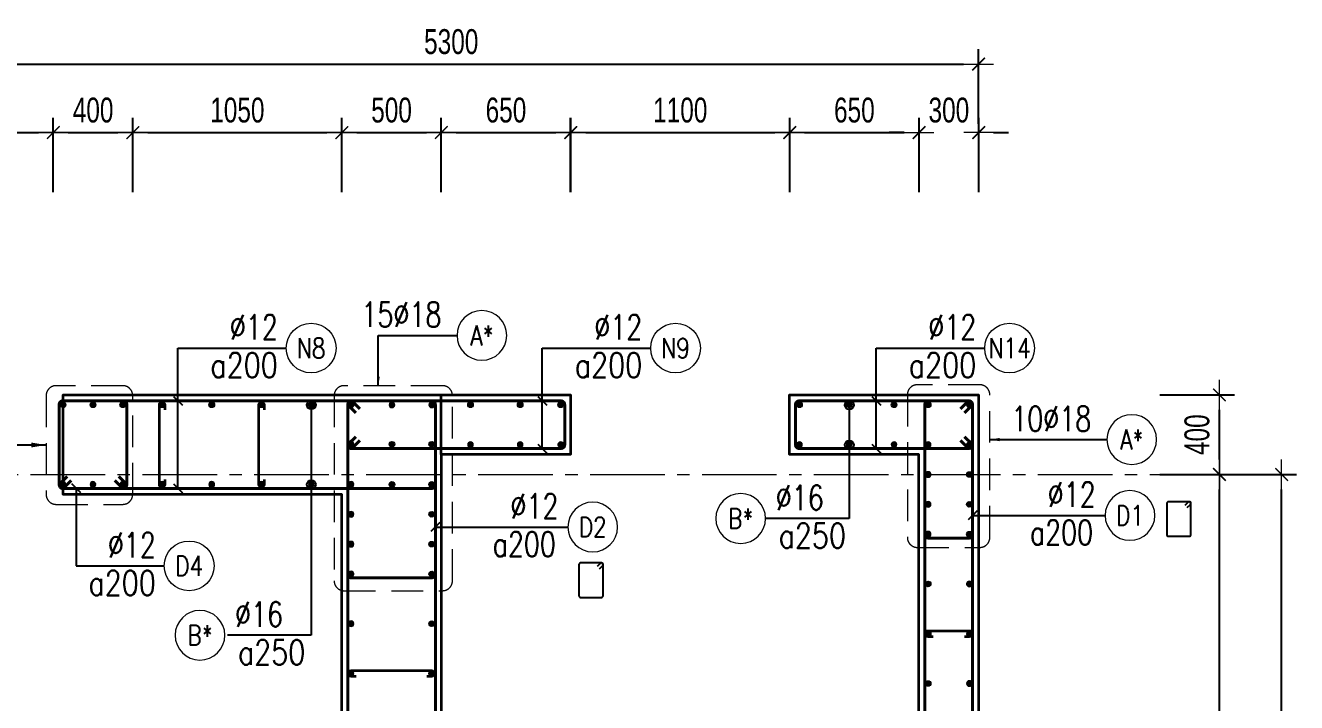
# Model space of a CAD drawing. Header units: millimetres. Extents: x 988833 to 1318015, y -9365 to 47591.
# Drawn here: x 1046951 to 1053339, y 11340 to 14742 of the extents above; entities that cross this region are included whole.
import ezdxf
from ezdxf.enums import TextEntityAlignment as Align

# ---------------------------------------------------------------- set-up
doc = ezdxf.new("R2010")
doc.units = ezdxf.units.MM
doc.header["$MEASUREMENT"] = 0
doc.linetypes.add('HIDDEN2', pattern=[4.7625, 3.175, -1.5875])
doc.linetypes.add('OF_Grid_1$0$CENTER2', pattern=[1.125, 0.75, -0.125, 0.125, -0.125])
doc.layers.get('0').update_dxf_attribs({"lineweight": 20})
doc.layers.get('Defpoints').update_dxf_attribs({"color": 151, "lineweight": 9})
for name, color, linetype, lineweight in [('KC-LEADER', 153, 'Continuous', 18), ('KC-THEP', 6, 'Continuous', 40), ('NDC_S_DIM', 1, 'Continuous', 15), ('NDC_S_HIDDEN', 8, 'HIDDEN2', 13), ('NDC_S_LEADER', 1, 'Continuous', 15), ('NDC_S_REBAR', 4, 'Continuous', 35), ('NDC_S_STIRRUP', 4, 'Continuous', 40), ('NDC_S_VN TEXT', 7, 'Continuous', 20), ('NDC_S_WALL', 6, 'Continuous', 35), ('OF_Core wall_1.2(B1-19F)$0$OF_Core wall_2(B3-19F)$0$NDC_S_WALL', 6, 'Continuous', 35), ('OF_Core wall_2(B3-19F)$0$NDC_S_WALL', 6, 'Continuous', 35), ('OF_Grid_1$0$NDC_S_AXIS', 5, 'OF_Grid_1$0$CENTER2', 13)]:
    doc.layers.add(name, color=color, linetype=linetype, lineweight=lineweight)
doc.layers.add('Ligature', color=1, linetype='Continuous')
doc.styles.add('NDC_ARIAL', font='arial.ttf', dxfattribs={"width": 0.85})
doc.styles.add('NDC_DIM', font='', dxfattribs={"width": 0.75})
doc.styles.add('NDC_EN TXT', font='romans.shx', dxfattribs={"width": 0.8})
doc.styles.get('NDC_DIM').set_extended_font_data('Dotum')
doc.dimstyles.new('NDC_1-50', dxfattribs={"dimscale": 50, "dimtxt": 2.5, "dimasz": 1, "dimexe": 1.5, "dimexo": 0, "dimgap": 0.8, "dimtad": 1, "dimdec": 0, "dimdsep": 46, "dimtxsty": 'NDC_ARIAL', "dimblk": 'DIMMARK', "dimcen": 49999.938995, "dimdle": 1.5, "dimclrd": 1, "dimclre": 1, "dimclrt": 3, "dimadec": 0, "dimazin": 0, "dimtfac": 1, "dimtdec": 0, "dimtix": 1, "dimtmove": 2, "dimatfit": 3, "dimfxl": 1, "dimarcsym": 0})
doc.dimstyles.new('NDC_dim_30', dxfattribs={"dimscale": 30, "dimtxt": 2.5, "dimasz": 1.5, "dimexe": 1.5, "dimexo": 2.5, "dimgap": 1, "dimtad": 1, "dimdec": 0, "dimzin": 0, "dimdsep": 46, "dimtxsty": 'NDC_DIM', "dimblk": 'DIMMARK', "dimcen": 0.09, "dimdle": 1.2, "dimclrd": 1, "dimclre": 1, "dimclrt": 3, "dimadec": 0, "dimazin": 0, "dimtfac": 1, "dimtdec": 0, "dimtix": 1, "dimtofl": 0, "dimtmove": 0, "dimatfit": 3, "dimfxl": 6, "dimfxlon": 1, "dimtolj": 1, "dimtzin": 0, "dimarcsym": 0})
doc.dimstyles.new('NDC_dim_50', dxfattribs={"dimscale": 50, "dimtxt": 2.5, "dimasz": 1.5, "dimexe": 1.5, "dimexo": 2.5, "dimgap": 1, "dimtad": 1, "dimdec": 0, "dimzin": 0, "dimdsep": 46, "dimtxsty": 'NDC_DIM', "dimblk": 'DIMMARK', "dimcen": 0.09, "dimdle": 1.2, "dimclrd": 1, "dimclre": 1, "dimclrt": 3, "dimadec": 0, "dimazin": 0, "dimtfac": 1, "dimtdec": 0, "dimtix": 1, "dimtofl": 0, "dimtmove": 0, "dimatfit": 3, "dimfxl": 6, "dimfxlon": 1, "dimtolj": 1, "dimtzin": 0, "dimarcsym": 0})

# ---------------------------------------------------------------- blocks, each defined once
blk = doc.blocks.new('THEP')
at = {"layer": 'KC-LEADER', "color": 6}
blk.add_circle((0, 0), 14, dxfattribs=at)
at = {"layer": 'KC-THEP'}
for p, q in [((-14, 0), (14, 0)), ((9.9, 9.9), (-9.9, -9.9)), ((-9.9, 9.9), (9.9, -9.9)), ((0, 14), (0, -14))]:
    blk.add_line(p, q, dxfattribs=at)
blk = doc.blocks.new('DIMMARK')
at = {"layer": 'NDC_S_DIM', "color": 1}
blk.add_line((-1.5, 0), (1, 0), dxfattribs=at)
at = {"layer": 'NDC_S_DIM', "color": 2, "const_width": 0.1}
blk.add_lwpolyline([(-0.424, -0.424), (0.424, 0.424)], dxfattribs=at)
blk = doc.blocks.new('*U13')
blk.add_circle((-2.5, 0), 2.5)
at = {"layer": 'NDC_S_VN TEXT', "color": 3, "style": 'NDC_EN TXT', "width": 0.75}
blk.add_attdef('DK1', (0.5, 0.85), '', height=2.5, dxfattribs=at)
at = {"layer": 'NDC_S_VN TEXT', "color": 7, "style": 'NDC_EN TXT', "width": 0.8}
blk.add_attdef('SH2', text='', height=2, dxfattribs=at).set_placement((-2.5, 0), align=Align.MIDDLE)
blk = doc.blocks.new('*U11')
blk.add_circle((-2.5, 0), 2.5)
at = {"layer": 'NDC_S_VN TEXT', "color": 3, "style": 'NDC_EN TXT', "width": 0.75}
for tag, p in [('DK1', (0.5, 0.85)), ('KC1', (0.5, -2.97))]:
    blk.add_attdef(tag, p, '', height=2.5, dxfattribs=at)
at = {"layer": 'NDC_S_VN TEXT', "color": 7, "style": 'NDC_EN TXT', "width": 0.8}
blk.add_attdef('SH2', text='', height=2, dxfattribs=at).set_placement((-2.5, 0), align=Align.MIDDLE)
blk = doc.blocks.new('*U10')
blk.add_circle((2.5, 0), 2.5)
at = {"layer": 'NDC_S_VN TEXT', "color": 3, "style": 'NDC_EN TXT'}
for tag, width, p in [('DK2', 0.75, (-0.85, 0.85)), ('KC2', 0.8, (-0.85, -2.97))]:
    blk.add_attdef(tag, text='', height=2.5, dxfattribs=dict(at, width=width)).set_placement(p, align=Align.RIGHT)
at = {"layer": 'NDC_S_VN TEXT', "color": 7, "style": 'NDC_EN TXT', "width": 0.8}
blk.add_attdef('SH3', text='', height=2, dxfattribs=at).set_placement((2.5, 0), align=Align.MIDDLE)
blk = doc.blocks.new('*D600')
at = {"layer": 'Defpoints', "color": 0, "ltscale": 200, "transparency": 16777216}
for p in [(1047491.1, 14203.4), (1047091.1, 12536.7), (1047491.1, 12568.2)]:
    blk.add_point(p, dxfattribs=at)
at = {"layer": 'NDC_S_DIM', "color": 1, "lineweight": -2, "ltscale": 200, "transparency": 16777216}
for p, q in [((1047091.1, 13903.4), (1047091.1, 14278.4)), ((1047491.1, 13903.4), (1047491.1, 14278.4)), ((1047166.1, 14203.4), (1047416.1, 14203.4))]:
    blk.add_line(p, q, dxfattribs=at)
at = {"layer": 'NDC_S_DIM', "color": 1, "lineweight": -2, "ltscale": 200, "transparency": 16777216, "xscale": 75, "yscale": 75, "zscale": 75, "rotation": 180}
blk.add_blockref('DIMMARK', (1047091.1, 14203.4), dxfattribs=at)
at = {"layer": 'NDC_S_DIM', "color": 1, "lineweight": -2, "ltscale": 200, "transparency": 16777216, "xscale": 75, "yscale": 75, "zscale": 75}
blk.add_blockref('DIMMARK', (1047491.1, 14203.4), dxfattribs=at)
at = {"layer": 'NDC_S_DIM', "color": 3, "ltscale": 200, "transparency": 16777216, "insert": (1047291.1, 14315.9), "char_height": 125, "attachment_point": 5, "style": 'NDC_DIM'}
blk.add_mtext('\\A1;400', dxfattribs=at)
blk = doc.blocks.new('*D601')
at = {"layer": 'Defpoints', "color": 0, "ltscale": 200, "transparency": 16777216}
for p in [(1048541.1, 14203.4), (1047491.1, 12568.2), (1048541.1, 12385.6)]:
    blk.add_point(p, dxfattribs=at)
at = {"layer": 'NDC_S_DIM', "color": 1, "lineweight": -2, "ltscale": 200, "transparency": 16777216}
for p, q in [((1047491.1, 13903.4), (1047491.1, 14278.4)), ((1048541.1, 13903.4), (1048541.1, 14278.4)), ((1047566.1, 14203.4), (1048466.1, 14203.4))]:
    blk.add_line(p, q, dxfattribs=at)
at = {"layer": 'NDC_S_DIM', "color": 1, "lineweight": -2, "ltscale": 200, "transparency": 16777216, "xscale": 75, "yscale": 75, "zscale": 75, "rotation": 180}
blk.add_blockref('DIMMARK', (1047491.1, 14203.4), dxfattribs=at)
at = {"layer": 'NDC_S_DIM', "color": 1, "lineweight": -2, "ltscale": 200, "transparency": 16777216, "xscale": 75, "yscale": 75, "zscale": 75}
blk.add_blockref('DIMMARK', (1048541.1, 14203.4), dxfattribs=at)
at = {"layer": 'NDC_S_DIM', "color": 3, "ltscale": 200, "transparency": 16777216, "insert": (1048016.1, 14315.9), "char_height": 125, "attachment_point": 5, "style": 'NDC_DIM'}
blk.add_mtext('\\A1;1050', dxfattribs=at)
blk = doc.blocks.new('*D602')
at = {"layer": 'Defpoints', "color": 0, "ltscale": 200, "transparency": 16777216}
for p in [(1049041.1, 14203.4), (1049041.1, 12585.6), (1048541.1, 12385.6)]:
    blk.add_point(p, dxfattribs=at)
at = {"layer": 'NDC_S_DIM', "color": 1, "lineweight": -2, "ltscale": 200, "transparency": 16777216}
for p, q in [((1048541.1, 13903.4), (1048541.1, 14278.4)), ((1049041.1, 13903.4), (1049041.1, 14278.4)), ((1048616.1, 14203.4), (1048966.1, 14203.4))]:
    blk.add_line(p, q, dxfattribs=at)
at = {"layer": 'NDC_S_DIM', "color": 1, "lineweight": -2, "ltscale": 200, "transparency": 16777216, "xscale": 75, "yscale": 75, "zscale": 75, "rotation": 180}
blk.add_blockref('DIMMARK', (1048541.1, 14203.4), dxfattribs=at)
at = {"layer": 'NDC_S_DIM', "color": 1, "lineweight": -2, "ltscale": 200, "transparency": 16777216, "xscale": 75, "yscale": 75, "zscale": 75}
blk.add_blockref('DIMMARK', (1049041.1, 14203.4), dxfattribs=at)
at = {"layer": 'NDC_S_DIM', "color": 3, "ltscale": 200, "transparency": 16777216, "insert": (1048791.1, 14315.9), "char_height": 125, "attachment_point": 5, "style": 'NDC_DIM'}
blk.add_mtext('\\A1;500', dxfattribs=at)
blk = doc.blocks.new('*D603')
at = {"layer": 'Defpoints', "color": 0, "ltscale": 200, "transparency": 16777216}
for p in [(1049690.9, 14203.4), (1049041.1, 12585.6), (1049690.9, 12585.6)]:
    blk.add_point(p, dxfattribs=at)
at = {"layer": 'NDC_S_DIM', "color": 1, "lineweight": -2, "ltscale": 200, "transparency": 16777216}
for p, q in [((1049041.1, 13903.4), (1049041.1, 14278.4)), ((1049690.9, 13903.4), (1049690.9, 14278.4)), ((1049116.1, 14203.4), (1049615.9, 14203.4))]:
    blk.add_line(p, q, dxfattribs=at)
at = {"layer": 'NDC_S_DIM', "color": 1, "lineweight": -2, "ltscale": 200, "transparency": 16777216, "xscale": 75, "yscale": 75, "zscale": 75, "rotation": 180}
blk.add_blockref('DIMMARK', (1049041.1, 14203.4), dxfattribs=at)
at = {"layer": 'NDC_S_DIM', "color": 1, "lineweight": -2, "ltscale": 200, "transparency": 16777216, "xscale": 75, "yscale": 75, "zscale": 75}
blk.add_blockref('DIMMARK', (1049690.9, 14203.4), dxfattribs=at)
at = {"layer": 'NDC_S_DIM', "color": 3, "ltscale": 200, "transparency": 16777216, "insert": (1049366, 14315.9), "char_height": 125, "attachment_point": 5, "style": 'NDC_DIM'}
blk.add_mtext('\\A1;650', dxfattribs=at)
blk = doc.blocks.new('*D613')
at = {"layer": 'Defpoints', "color": 0, "ltscale": 200, "transparency": 16777216}
for p in [(1050791.9, 14203.4), (1049691.9, 12585.6), (1050791.9, 12585.6)]:
    blk.add_point(p, dxfattribs=at)
at = {"layer": 'NDC_S_DIM', "color": 1, "lineweight": -2, "ltscale": 200, "transparency": 16777216}
for p, q in [((1049691.9, 13903.4), (1049691.9, 14278.4)), ((1050791.9, 13903.4), (1050791.9, 14278.4)), ((1049766.9, 14203.4), (1050716.9, 14203.4))]:
    blk.add_line(p, q, dxfattribs=at)
at = {"layer": 'NDC_S_DIM', "color": 1, "lineweight": -2, "ltscale": 200, "transparency": 16777216, "xscale": 75, "yscale": 75, "zscale": 75, "rotation": 180}
blk.add_blockref('DIMMARK', (1049691.9, 14203.4), dxfattribs=at)
at = {"layer": 'NDC_S_DIM', "color": 1, "lineweight": -2, "ltscale": 200, "transparency": 16777216, "xscale": 75, "yscale": 75, "zscale": 75}
blk.add_blockref('DIMMARK', (1050791.9, 14203.4), dxfattribs=at)
at = {"layer": 'NDC_S_DIM', "color": 3, "ltscale": 200, "transparency": 16777216, "insert": (1050241.9, 14315.9), "char_height": 125, "attachment_point": 5, "style": 'NDC_DIM'}
blk.add_mtext('\\A1;1100', dxfattribs=at)
blk = doc.blocks.new('*D614')
at = {"layer": 'Defpoints', "color": 0, "ltscale": 200, "transparency": 16777216}
for p in [(1051441.9, 14203.4), (1050791.9, 12585.6), (1051441.9, 12585.6)]:
    blk.add_point(p, dxfattribs=at)
at = {"layer": 'NDC_S_DIM', "color": 1, "lineweight": -2, "ltscale": 200, "transparency": 16777216}
for p, q in [((1050791.9, 13903.4), (1050791.9, 14278.4)), ((1051441.9, 13903.4), (1051441.9, 14278.4)), ((1050866.9, 14203.4), (1051366.9, 14203.4))]:
    blk.add_line(p, q, dxfattribs=at)
at = {"layer": 'NDC_S_DIM', "color": 1, "lineweight": -2, "ltscale": 200, "transparency": 16777216, "xscale": 75, "yscale": 75, "zscale": 75, "rotation": 180}
blk.add_blockref('DIMMARK', (1050791.9, 14203.4), dxfattribs=at)
at = {"layer": 'NDC_S_DIM', "color": 1, "lineweight": -2, "ltscale": 200, "transparency": 16777216, "xscale": 75, "yscale": 75, "zscale": 75}
blk.add_blockref('DIMMARK', (1051441.9, 14203.4), dxfattribs=at)
at = {"layer": 'NDC_S_DIM', "color": 3, "ltscale": 200, "transparency": 16777216, "insert": (1051116.9, 14315.9), "char_height": 125, "attachment_point": 5, "style": 'NDC_DIM'}
blk.add_mtext('\\A1;650', dxfattribs=at)
blk = doc.blocks.new('*D615')
at = {"layer": 'Defpoints', "color": 0, "ltscale": 200, "transparency": 16777216}
for p in [(1051741.9, 14203.4), (1051441.9, 12585.6), (1051741.9, 12585.6)]:
    blk.add_point(p, dxfattribs=at)
at = {"layer": 'NDC_S_DIM', "color": 1, "lineweight": -2, "ltscale": 200, "transparency": 16777216}
for p, q in [((1051441.9, 13903.4), (1051441.9, 14278.4)), ((1051741.9, 13903.4), (1051741.9, 14278.4)), ((1051366.9, 14203.4), (1051291.9, 14203.4)), ((1051816.9, 14203.4), (1051891.9, 14203.4))]:
    blk.add_line(p, q, dxfattribs=at)
at = {"layer": 'NDC_S_DIM', "color": 1, "lineweight": -2, "ltscale": 200, "transparency": 16777216, "xscale": 75, "yscale": 75, "zscale": 75}
blk.add_blockref('DIMMARK', (1051441.9, 14203.4), dxfattribs=at)
at = {"layer": 'NDC_S_DIM', "color": 1, "lineweight": -2, "ltscale": 200, "transparency": 16777216, "xscale": 75, "yscale": 75, "zscale": 75, "rotation": 180}
blk.add_blockref('DIMMARK', (1051741.9, 14203.4), dxfattribs=at)
at = {"layer": 'NDC_S_DIM', "color": 3, "ltscale": 200, "transparency": 16777216, "insert": (1051591.9, 14315.9), "char_height": 125, "attachment_point": 5, "style": 'NDC_DIM'}
blk.add_mtext('\\A1;300', dxfattribs=at)
blk = doc.blocks.new('*D627')
at = {"layer": 'Defpoints', "color": 0, "ltscale": 200, "transparency": 16777216}
for p in [(1047091.1, 14203.4), (1047091.1, 13910), (1046440.9, 13839.7)]:
    blk.add_point(p, dxfattribs=at)
at = {"layer": 'NDC_S_DIM', "color": 1, "lineweight": -2, "ltscale": 200, "transparency": 16777216}
for p, q in [((1046440.9, 13964.7), (1046440.9, 14278.4)), ((1047091.1, 14035), (1047091.1, 14278.4)), ((1046515.9, 14203.4), (1047016.1, 14203.4))]:
    blk.add_line(p, q, dxfattribs=at)
at = {"layer": 'NDC_S_DIM', "color": 1, "lineweight": -2, "ltscale": 200, "transparency": 16777216, "xscale": 75, "yscale": 75, "zscale": 75, "rotation": 180}
blk.add_blockref('DIMMARK', (1046440.9, 14203.4), dxfattribs=at)
at = {"layer": 'NDC_S_DIM', "color": 1, "lineweight": -2, "ltscale": 200, "transparency": 16777216, "xscale": 75, "yscale": 75, "zscale": 75}
blk.add_blockref('DIMMARK', (1047091.1, 14203.4), dxfattribs=at)
at = {"layer": 'NDC_S_DIM', "color": 3, "ltscale": 200, "transparency": 16777216, "insert": (1046766, 14315.9), "char_height": 125, "attachment_point": 5, "style": 'NDC_DIM'}
blk.add_mtext('\\A1;650', dxfattribs=at)
blk = doc.blocks.new('*D628')
at = {"layer": 'Defpoints', "color": 0, "ltscale": 200, "transparency": 16777216}
for p in [(1051740.9, 14547.4), (1046440.9, 13839.7), (1051740.9, 12885.6)]:
    blk.add_point(p, dxfattribs=at)
at = {"layer": 'NDC_S_DIM', "color": 1, "lineweight": -2, "ltscale": 200, "transparency": 16777216}
for p, q in [((1046440.9, 14247.4), (1046440.9, 14622.4)), ((1051740.9, 14247.4), (1051740.9, 14622.4)), ((1046515.9, 14547.4), (1051665.9, 14547.4))]:
    blk.add_line(p, q, dxfattribs=at)
at = {"layer": 'NDC_S_DIM', "color": 1, "lineweight": -2, "ltscale": 200, "transparency": 16777216, "xscale": 75, "yscale": 75, "zscale": 75, "rotation": 180}
blk.add_blockref('DIMMARK', (1046440.9, 14547.4), dxfattribs=at)
at = {"layer": 'NDC_S_DIM', "color": 1, "lineweight": -2, "ltscale": 200, "transparency": 16777216, "xscale": 75, "yscale": 75, "zscale": 75}
blk.add_blockref('DIMMARK', (1051740.9, 14547.4), dxfattribs=at)
at = {"layer": 'NDC_S_DIM', "color": 3, "ltscale": 200, "transparency": 16777216, "insert": (1049090.9, 14659.9), "char_height": 125, "attachment_point": 5, "style": 'NDC_DIM'}
blk.add_mtext('\\A1;5300', dxfattribs=at)
blk = doc.blocks.new('*D629')
at = {"layer": 'Defpoints', "color": 0, "transparency": 16777216}
for p in [(1051740.9, 12485.6), (1052951.6, 12485.6), (1051740.9, 885.6)]:
    blk.add_point(p, dxfattribs=at)
at = {"layer": 'NDC_S_DIM', "color": 1, "lineweight": -2, "transparency": 16777216}
for p, q in [((1052651.6, 12485.6), (1053026.6, 12485.6)), ((1052951.6, 960.6), (1052951.6, 12410.6)), ((1052651.6, 885.6), (1053026.6, 885.6))]:
    blk.add_line(p, q, dxfattribs=at)
at = {"layer": 'NDC_S_DIM', "color": 1, "lineweight": -2, "transparency": 16777216, "xscale": 75, "yscale": 75, "zscale": 75}
for p, rotation in [((1052951.6, 12485.6), 90), ((1052951.6, 885.6), 270)]:
    blk.add_blockref('DIMMARK', p, dxfattribs=dict(at, rotation=rotation))
at = {"layer": 'NDC_S_DIM', "color": 3, "transparency": 16777216, "insert": (1052839.1, 6685.6), "char_height": 125, "attachment_point": 5, "rotation": 90, "style": 'NDC_DIM'}
blk.add_mtext('\\A1;11600', dxfattribs=at)
blk = doc.blocks.new('*D630')
at = {"layer": 'Defpoints', "color": 0, "ltscale": 200, "transparency": 16777216}
for p in [(1051740.9, 12885.6), (1052951.6, 12885.6), (1051741.1, 12485.6)]:
    blk.add_point(p, dxfattribs=at)
at = {"layer": 'NDC_S_DIM', "color": 1, "lineweight": -2, "ltscale": 200, "transparency": 16777216}
for p, q in [((1052651.6, 12885.6), (1053026.6, 12885.6)), ((1052951.6, 12560.6), (1052951.6, 12810.6)), ((1052651.6, 12485.6), (1053026.6, 12485.6))]:
    blk.add_line(p, q, dxfattribs=at)
at = {"layer": 'NDC_S_DIM', "color": 1, "lineweight": -2, "ltscale": 200, "transparency": 16777216, "xscale": 75, "yscale": 75, "zscale": 75}
for p, rotation in [((1052951.6, 12885.6), 90), ((1052951.6, 12485.6), 270)]:
    blk.add_blockref('DIMMARK', p, dxfattribs=dict(at, rotation=rotation))
at = {"layer": 'NDC_S_DIM', "color": 3, "ltscale": 200, "transparency": 16777216, "insert": (1052839.1, 12685.6), "char_height": 125, "attachment_point": 5, "rotation": 90, "style": 'NDC_DIM'}
blk.add_mtext('\\A1;400', dxfattribs=at)
blk = doc.blocks.new('*D632')
at = {"layer": 'Defpoints', "color": 0, "ltscale": 200, "transparency": 16777216}
for p in [(1051740.9, 12485.6), (1053264.2, 12485.6), (1051740.9, 885.9)]:
    blk.add_point(p, dxfattribs=at)
at = {"layer": 'NDC_S_DIM', "color": 1, "lineweight": -2, "ltscale": 200, "transparency": 16777216}
for p, q in [((1052964.2, 12485.6), (1053339.2, 12485.6)), ((1053264.2, 960.9), (1053264.2, 12410.6)), ((1052964.2, 885.9), (1053339.2, 885.9))]:
    blk.add_line(p, q, dxfattribs=at)
at = {"layer": 'NDC_S_DIM', "color": 1, "lineweight": -2, "ltscale": 200, "transparency": 16777216, "xscale": 75, "yscale": 75, "zscale": 75}
for p, rotation in [((1053264.2, 12485.6), 90), ((1053264.2, 885.9), 270)]:
    blk.add_blockref('DIMMARK', p, dxfattribs=dict(at, rotation=rotation))
at = {"layer": 'NDC_S_DIM', "color": 3, "ltscale": 200, "transparency": 16777216, "insert": (1053151.6, 6685.7), "char_height": 125, "attachment_point": 5, "rotation": 90, "style": 'NDC_DIM'}
blk.add_mtext('\\A1;11600', dxfattribs=at)

msp = doc.modelspace()

# ---------------------------------------------------------------- linework, layer by layer
at = {"layer": 'Ligature'}
for points in [[(1052789.9, 12319), (1052805.9, 12335, 0.668179), (1052800.1, 12348.9), (1052695.5, 12348.9, 0.414214), (1052687.3, 12340.8), (1052687.3, 12183.7, 0.414214), (1052695.5, 12175.5), (1052800.1, 12175.5, 0.414214), (1052808.3, 12183.7), (1052808.3, 12340.8, 0.668179), (1052794.4, 12346.5), (1052778.4, 12330.6)], [(1049835.5, 12011.4), (1049851.4, 12027.3, 0.668179), (1049845.7, 12041.3), (1049741, 12041.3, 0.414214), (1049732.9, 12033.1), (1049732.9, 11876, 0.414214), (1049741, 11867.8), (1049845.7, 11867.8, 0.414214), (1049853.8, 11876), (1049853.8, 12033.1, 0.668179), (1049839.9, 12038.9), (1049823.9, 12022.9)]]:
    msp.add_lwpolyline(points, format="xyb", dxfattribs=at)
at = {"layer": 'NDC_S_HIDDEN', "ltscale": 50}
for points in [[(1047440.3, 12931.8), (1047105.1, 12931.8, 0.414214), (1047055.1, 12881.8), (1047055.1, 12385.6, 0.414214), (1047105.1, 12335.6), (1047440.3, 12335.6, 0.414214), (1047490.3, 12385.6), (1047490.3, 12881.8, 0.414214)], [(1049047.1, 12931.8), (1048552.4, 12931.8, 0.414214), (1048502.4, 12881.8), (1048502.4, 11951.7, 0.414214), (1048552.4, 11901.7), (1049047.1, 11901.7, 0.414214), (1049097.1, 11951.7), (1049097.1, 12881.8, 0.414214)], [(1051747.6, 12936.3), (1051433.2, 12936.3, 0.414214), (1051383.2, 12886.3), (1051383.2, 12169.3, 0.414214), (1051433.2, 12119.3), (1051747.6, 12119.3, 0.414214), (1051797.6, 12169.3), (1051797.6, 12886.3, 0.414214)]]:
    msp.add_lwpolyline(points, format="xyb", close=True, dxfattribs=at)
at = {"layer": 'NDC_S_REBAR'}
for points in [[(1047652.6, 12810.6), (1047652.6, 12835.6, 1), (1047622.6, 12835.6), (1047622.6, 12435.6, 1), (1047652.6, 12435.6), (1047652.6, 12460.6)], [(1048152.6, 12810.6), (1048152.6, 12835.6, 1), (1048122.6, 12835.6), (1048122.6, 12435.6, 1), (1048152.6, 12435.6), (1048152.6, 12460.6)], [(1051512.6, 11670.6), (1051487.6, 11670.6, -1), (1051487.6, 11700.6), (1051694.6, 11700.6, -1), (1051694.6, 11670.6), (1051669.6, 11670.6)], [(1048612.6, 11470.6), (1048587.6, 11470.6, -1), (1048587.6, 11500.6), (1048993, 11500.6, -1), (1048993, 11470.6), (1048968, 11470.6)]]:
    msp.add_lwpolyline(points, format="xyb", dxfattribs=at)
at = {"layer": 'NDC_S_STIRRUP'}
for points in [[(1047180.3, 12455.6), (1047140.3, 12415.6, -0.414214), (1047120.3, 12435.6), (1047120.3, 12835.6, -0.414214), (1047140.3, 12855.6), (1048991.1, 12855.6, -0.414214), (1049011.1, 12835.6), (1049011.1, 12435.6, -0.414214), (1048991.1, 12415.6), (1047140.3, 12415.6, -0.414214), (1047120.3, 12435.6), (1047160.3, 12475.6)], [(1047420.3, 12475.6), (1047460.3, 12435.6, -0.414214), (1047440.3, 12415.6), (1047140.3, 12415.6, -0.414214), (1047120.3, 12435.6), (1047120.3, 12835.6, -0.414214), (1047140.3, 12855.6), (1047440.3, 12855.6, -0.414214), (1047460.3, 12835.6), (1047460.3, 12435.6, -0.414214), (1047440.3, 12415.6), (1047400.3, 12455.6)], [(1048611.1, 12795.6), (1048571.1, 12835.6, -0.414214), (1048591.1, 12855.6), (1048991.1, 12855.6, -0.414214), (1049011.1, 12835.6), (1049011.1, 11985.8, -0.414214), (1048991.1, 11965.8), (1048591.1, 11965.8, -0.414214), (1048571.1, 11985.8), (1048571.1, 12835.6, -0.414214), (1048591.1, 12855.6), (1048631.1, 12815.6)], [(1049001.1, 3317), (1049011.1, 3287), (1049011.1, 12835.6, 0.414214), (1048991.1, 12855.6), (1048591.1, 12855.6, 0.414214), (1048571.1, 12835.6), (1048571.1, 9586.3), (1048571.1, 9586.3)], [(1048631.1, 12655.6), (1048591.1, 12615.6, -0.414214), (1048571.1, 12635.6), (1048571.1, 12835.6, -0.414214), (1048591.1, 12855.6), (1049641.1, 12855.6, -0.414214), (1049661.1, 12835.6), (1049661.1, 12635.6, -0.414358), (1049641.1, 12615.6), (1048591.1, 12615.6, -0.414214), (1048571.1, 12635.6), (1048611.1, 12675.6)], [(1051651.1, 12655.6), (1051691.1, 12615.6, 0.414214), (1051711.1, 12635.6), (1051711.1, 12835.6, 0.414214), (1051691.1, 12855.6), (1050841.1, 12855.6, 0.414214), (1050821.1, 12835.6), (1050821.1, 12635.6, 0.414358), (1050841.1, 12615.6), (1051691.1, 12615.6, 0.414214), (1051711.1, 12635.6), (1051671.1, 12675.6)], [(1051671.1, 575.6), (1051711.1, 535.6, -0.414214), (1051691.1, 515.6), (1051491.1, 515.6, -0.414214), (1051471.1, 535.6), (1051471.1, 12835.6, -0.414214), (1051491.1, 12855.6), (1051691.1, 12855.6, -0.414214), (1051711.1, 12835.6), (1051711.1, 535.6, -0.414214), (1051691.1, 515.6), (1051651.1, 555.6)], [(1051671.1, 12795.6), (1051711.1, 12835.6, 0.414214), (1051691.1, 12855.6), (1051491.1, 12855.6, 0.414214), (1051471.1, 12835.6), (1051471.1, 12185.6, 0.414214), (1051491.1, 12165.6), (1051691.1, 12165.6, 0.414214), (1051711.1, 12185.6), (1051711.1, 12835.6, 0.414214), (1051691.1, 12855.6), (1051651.1, 12815.6)]]:
    msp.add_lwpolyline(points, format="xyb", dxfattribs=at)
at = {"layer": 'NDC_S_WALL'}
for points in [[(1048540.9, 3485.6), (1048540.9, 10535.6), (1048540.9, 10535.6), (1047140.9, 10535.6), (1047140.9, 10835.6), (1048540.9, 10835.6), (1048540.9, 10835.6), (1048540.9, 12385.6), (1048540.9, 12385.6), (1047140.9, 12385.6), (1047140.9, 12385.6), (1047140.9, 12885.6), (1047140.9, 12885.6), (1049040.9, 12885.6), (1049690.9, 12885.6), (1049690.9, 12585.6), (1049040.9, 12585.6), (1049040.9, 785.6)], [(1051440.9, 785.6), (1051440.9, 12585.6), (1050790.9, 12585.6), (1050790.9, 12885.6), (1051740.9, 12885.6), (1051740.9, 485.6)]]:
    msp.add_lwpolyline(points, dxfattribs=at)
at = {"layer": 'OF_Core wall_1.2(B1-19F)$0$OF_Core wall_2(B3-19F)$0$NDC_S_WALL'}
msp.add_lwpolyline([(1049041.1, 12885.6), (1049691.1, 12885.6), (1049691.1, 12585.6), (1049041.1, 12585.6)], close=True, dxfattribs=at)
at = {"layer": 'OF_Core wall_2(B3-19F)$0$NDC_S_WALL'}
msp.add_lwpolyline([(1049040.3, 12885.6), (1049691.1, 12885.6), (1049691.1, 12585.6), (1049040.3, 12585.6)], dxfattribs=at)
at = {"layer": 'OF_Grid_1$0$NDC_S_AXIS', "ltscale": 500}
msp.add_line((1037413.9, 12485.6), (1053264.2, 12485.6), dxfattribs=at)

# ---------------------------------------------------------------- block references
at = {"layer": 'KC-THEP'}
for p, rotation in [((1047140.3, 12835.6), 189.6685645188915), ((1047290.3, 12835.6), 189.6685645188915), ((1047440.3, 12835.6), 189.6685645188915), ((1047637.6, 12835.6), 189.6685644363809), ((1047886.8, 12835.6), 189.6685644363809), ((1047887.6, 12835.6), 189.6685644363809), ((1048137.6, 12835.6), 189.6685644363809), ((1048387.6, 12835.6), 189.6685644363809), ((1048587.6, 12835.6), 189.6685644363809), ((1049187.6, 12835.6), 189.6685644363809), ((1049437.6, 12835.6), 189.6685644363809), ((1049641.1, 12835.6), 189.6685644363809), ((1050841.1, 12835.6), 189.6685644363809), ((1051091.1, 12835.6), 189.6685644363809), ((1051316.5, 12835.6), 189.6685644363809), ((1051487.6, 12835.6), 189.6685644363809), ((1048793, 12637.3), 9.668564436380898), ((1048993, 12637.3), 9.668564436380898), ((1051694.6, 12635.6), 9.668564436380898), ((1051694.6, 12485.6), 9.668564436380898), ((1048793, 12435.6), 9.668564436380898), ((1048993, 12435.6), 9.668564436380898), ((1051694.6, 12335.6), 9.668564436380898), ((1048993, 12285.6), 9.668564436380898), ((1051694.6, 12185.6), 9.668564436380898), ((1048993, 12135.6), 9.668564436380898), ((1048993, 11985.6), 9.66856443638085), ((1051487.6, 11935.6), 189.6685644363809), ((1048993, 11735.6), 9.66856443638085), ((1051487.6, 11685.6), 189.6685644363809), ((1048993, 11485.6), 9.66856443638085), ((1051487.6, 11435.6), 189.6685644363809)]:
    msp.add_blockref('THEP', p, dxfattribs=dict(at, rotation=rotation))
at = {"layer": 'KC-THEP', "xscale": -1}
for p, rotation in [((1048793, 12835.6), 170.331435563619), ((1048993, 12835.6), 170.331435563619), ((1051694.6, 12835.6), 170.331435563619), ((1048587.6, 12637.3), 350.3314355636191), ((1049187.6, 12635.6), 350.3314355636191), ((1049437.6, 12635.6), 350.3314355636191), ((1049641.1, 12635.6), 350.3314355636191), ((1050841.1, 12635.6), 350.3314355636191), ((1051091.1, 12635.6), 350.3314355636191), ((1051316.5, 12635.6), 350.3314355636191), ((1051487.6, 12635.6), 350.3314355636191), ((1051487.6, 12485.6), 350.3314355636191), ((1047140.3, 12435.6), 350.3314356461296), ((1047290.3, 12435.6), 350.3314356461296), ((1047440.3, 12435.6), 350.3314356461296), ((1047637.6, 12435.6), 350.3314355636191), ((1047886.8, 12435.6), 350.3314355636191), ((1047887.6, 12435.6), 350.3314355636191), ((1048137.6, 12435.6), 350.3314355636191), ((1048387.6, 12435.6), 350.3314355636191), ((1048587.6, 12435.6), 350.3314355636191), ((1051487.6, 12335.6), 350.3314355636191), ((1048587.6, 12285.6), 350.3314355636191), ((1051487.6, 12185.6), 350.3314355636191), ((1048587.6, 12135.6), 350.3314355636191), ((1048587.6, 11985.6), 350.3314355636191), ((1051694.6, 11935.6), 170.331435563619), ((1048587.6, 11735.6), 350.3314355636191), ((1051694.6, 11685.6), 170.331435563619), ((1048587.6, 11485.6), 350.3314355636191), ((1051694.6, 11435.6), 170.331435563619)]:
    msp.add_blockref('THEP', p, dxfattribs=dict(at, rotation=rotation))
at = {"layer": 'NDC_S_VN TEXT'}
ref = msp.add_blockref('*U13', (1049120.1, 13184.5), dxfattribs=dict(at, xscale=-50, yscale=50, zscale=50))
ref.add_attrib('SH2', 'A*', dxfattribs={"color": 7, "height": 100, "style": 'NDC_EN TXT', "width": 0.8}).set_placement((1049245.1, 13184.5), align=Align.MIDDLE)
ref.add_attrib('DK1', '15%%C18', (1048639.8, 13226.8), dxfattribs={"color": 3, "height": 125, "style": 'NDC_EN TXT', "width": 0.75})
at = {"layer": 'NDC_S_VN TEXT', "xscale": 50, "yscale": 50, "zscale": 50}
for p, values in [((1048261.9, 13120.9), {'SH3': 'N8', 'DK2': '%%C12', 'KC2': 'a200'}), ((1050093.4, 13120.9), {'SH3': 'N9', 'DK2': '%%C12', 'KC2': 'a200'}), ((1051771.9, 13120.9), {'SH3': 'N14', 'DK2': '%%C12', 'KC2': 'a200'}), ((1047648.9, 12026.4), {'SH3': 'D4', 'DK2': '%%C12', 'KC2': 'a200'})]:
    msp.add_blockref('*U10', p, dxfattribs=at).add_auto_attribs(values)
at = {"layer": 'NDC_S_VN TEXT'}
ref = msp.add_blockref('*U13', (1052385.7, 12661), dxfattribs=dict(at, xscale=-50, yscale=50, zscale=50))
ref.add_attrib('SH2', 'A*', dxfattribs={"color": 7, "height": 100, "style": 'NDC_EN TXT', "width": 0.8}).set_placement((1052510.7, 12661), align=Align.MIDDLE)
ref.add_attrib('DK1', '10%%C18', (1051905.4, 12703.2), dxfattribs={"color": 3, "height": 125, "style": 'NDC_EN TXT', "width": 0.75})
ref = msp.add_blockref('*U10', (1050670.5, 12264.5), dxfattribs=dict(at, xscale=-50, yscale=50, zscale=50))
ref.add_attrib('SH3', 'B*', dxfattribs={"color": 7, "height": 100, "style": 'NDC_EN TXT', "width": 0.8}).set_placement((1050545.5, 12264.5), align=Align.MIDDLE)
ref.add_attrib('DK2', '%%C16', dxfattribs={"color": 3, "height": 125, "style": 'NDC_EN TXT', "width": 0.75}).set_placement((1050963, 12306.8), align=Align.RIGHT)
ref.add_attrib('KC2', 'a250', dxfattribs={"color": 3, "height": 125, "style": 'NDC_EN TXT', "width": 0.8}).set_placement((1051074.9, 12115.9), align=Align.RIGHT)
ref = msp.add_blockref('*U11', (1052377, 12280), dxfattribs=dict(at, xscale=-50, yscale=50, zscale=50))
ref.add_attrib('SH2', 'D1', dxfattribs={"color": 7, "height": 100, "style": 'NDC_EN TXT', "width": 0.8}).set_placement((1052502, 12280), align=Align.MIDDLE)
ref.add_attrib('DK1', '%%C12', (1052088.6, 12322.3), dxfattribs={"color": 3, "height": 125, "style": 'NDC_EN TXT', "width": 0.75})
ref.add_attrib('KC1', 'a200', (1051999.3, 12131.4), dxfattribs={"color": 3, "height": 125, "style": 'NDC_EN TXT', "width": 0.75})
ref = msp.add_blockref('*U11', (1049677, 12221.7), dxfattribs=dict(at, xscale=-50, yscale=50, zscale=50))
ref.add_attrib('SH2', 'D2', dxfattribs={"color": 7, "height": 100, "style": 'NDC_EN TXT', "width": 0.8}).set_placement((1049802, 12221.7), align=Align.MIDDLE)
ref.add_attrib('DK1', '%%C12', (1049388.6, 12264), dxfattribs={"color": 3, "height": 125, "style": 'NDC_EN TXT', "width": 0.75})
ref.add_attrib('KC1', 'a200', (1049299.3, 12073.1), dxfattribs={"color": 3, "height": 125, "style": 'NDC_EN TXT', "width": 0.75})
ref = msp.add_blockref('*U10', (1047953.2, 11677.8), dxfattribs=dict(at, xscale=-50, yscale=50, zscale=50))
ref.add_attrib('SH3', 'B*', dxfattribs={"color": 7, "height": 100, "style": 'NDC_EN TXT', "width": 0.8}).set_placement((1047828.2, 11677.8), align=Align.MIDDLE)
ref.add_attrib('DK2', '%%C16', dxfattribs={"color": 3, "height": 125, "style": 'NDC_EN TXT', "width": 0.75}).set_placement((1048245.7, 11720.1), align=Align.RIGHT)
ref.add_attrib('KC2', 'a250', dxfattribs={"color": 3, "height": 125, "style": 'NDC_EN TXT', "width": 0.8}).set_placement((1048357.6, 11529.2), align=Align.RIGHT)

# ---------------------------------------------------------------- dimensions: what is measured, and where the dimension line sits
at = {"layer": 'NDC_S_DIM', "ltscale": 200}
for base, p1, p2, picture, middle in [((1051740.9, 14547.4), (1046440.9, 13839.7), (1051740.9, 12885.6), '*D628', (1049090.9, 14659.9)), ((1047091.1, 14203.4), (1046440.9, 13839.7), (1047091.1, 13910), '*D627', (1046766, 14315.9)), ((1047491.1, 14203.4), (1047091.1, 12536.7), (1047491.1, 12568.2), '*D600', (1047291.1, 14315.9)), ((1048541.1, 14203.4), (1047491.1, 12568.2), (1048541.1, 12385.6), '*D601', (1048016.1, 14315.9)), ((1049041.1, 14203.4), (1048541.1, 12385.6), (1049041.1, 12585.6), '*D602', (1048791.1, 14315.9)), ((1049690.9, 14203.4), (1049041.1, 12585.6), (1049690.9, 12585.6), '*D603', (1049366, 14315.9)), ((1050791.9, 14203.4), (1049691.9, 12585.6), (1050791.9, 12585.6), '*D613', (1050241.9, 14315.9)), ((1051441.9, 14203.4), (1050791.9, 12585.6), (1051441.9, 12585.6), '*D614', (1051116.9, 14315.9)), ((1051741.9, 14203.4), (1051441.9, 12585.6), (1051741.9, 12585.6), '*D615', (1051591.9, 14315.9))]:
    dim = msp.add_linear_dim(base=base, p1=p1, p2=p2, dimstyle='NDC_dim_50', override={"dimtmove": 1}, dxfattribs=at)
    dim.commit()
    dim.dimension.update_dxf_attribs({"geometry": picture, "text_midpoint": middle})
dim = msp.add_linear_dim(base=(1052951.6, 12885.6), p1=(1051741.1, 12485.6), p2=(1051740.9, 12885.6), angle=90, dimstyle='NDC_dim_50', override={"dimtmove": 1}, dxfattribs=at)
dim.commit()
dim.dimension.update_dxf_attribs({"geometry": '*D630', "text_midpoint": (1052951.6, 12685.6), "dimtype": 160})
at = {"layer": 'NDC_S_DIM'}
dim = msp.add_linear_dim(base=(1052951.6, 12485.6), p1=(1051740.9, 885.6), p2=(1051740.9, 12485.6), angle=90, dimstyle='NDC_dim_50', override={"dimtmove": 1}, dxfattribs=at)
dim.commit()
dim.dimension.update_dxf_attribs({"geometry": '*D629', "text_midpoint": (1052839.1, 6685.6)})
at = {"layer": 'NDC_S_DIM', "ltscale": 200}
dim = msp.add_linear_dim(base=(1053264.2, 12485.6), p1=(1051740.9, 885.9), p2=(1051740.9, 12485.6), angle=90, dimstyle='NDC_dim_50', override={"dimtmove": 1}, dxfattribs=at)
dim.commit()
dim.dimension.update_dxf_attribs({"geometry": '*D632', "text_midpoint": (1053151.6, 6685.7)})

# ---------------------------------------------------------------- leaders
at = {"layer": 'NDC_S_LEADER'}
for points, dimstyle, override in [([(1048724.4, 12931.8), (1048724.4, 13184.5), (1049120.1, 13184.5)], 'NDC_dim_30', {"dimtad": 0}), ([(1047717.1, 12415.6), (1047717.1, 13120.7), (1048261.9, 13120.7)], 'NDC_dim_30', {"dimtad": 0, "dimldrblk": 'Oblique'}), ([(1047717.1, 12855.6), (1047717.1, 13120.7), (1048261.9, 13120.7)], 'NDC_dim_30', {"dimtad": 0, "dimldrblk": 'Oblique'}), ([(1049548.7, 12615.6), (1049548.7, 13120.7), (1050093.4, 13120.7)], 'NDC_dim_30', {"dimtad": 0, "dimldrblk": 'Oblique'}), ([(1049548.7, 12855.6), (1049548.7, 13120.7), (1050093.4, 13120.7)], 'NDC_dim_30', {"dimtad": 0, "dimldrblk": 'Oblique'}), ([(1051227.2, 12615.6), (1051227.2, 13120.7), (1051771.9, 13120.7)], 'NDC_dim_30', {"dimtad": 0, "dimldrblk": 'Oblique'}), ([(1051227.2, 12855.6), (1051227.2, 13120.7), (1051771.9, 13120.7)], 'NDC_dim_30', {"dimtad": 0, "dimldrblk": 'Oblique'}), ([(1048387.6, 12835.6), (1048386.4, 11677.6), (1047965.8, 11677.6)], 'NDC_dim_30', {"dimgap": 1, "dimtad": 0, "dimldrblk": 'Origin'}), ([(1051091.1, 12834.2), (1051091.1, 12264.3), (1050670.5, 12264.3)], 'NDC_dim_30', {"dimgap": 1, "dimtad": 0, "dimldrblk": 'Origin'}), ([(1051091.1, 12634.2), (1051091.1, 12264.3), (1050670.5, 12264.3)], 'NDC_dim_30', {"dimgap": 1, "dimtad": 0, "dimldrblk": 'Origin'}), ([(1047055.1, 12633.7), (1046516.2, 12633.7)], 'NDC_dim_50', {"dimgap": 1, "dimtad": 0}), ([(1048387.2, 12435.3), (1048386.4, 11677.6), (1047965.8, 11677.6)], 'NDC_dim_30', {"dimgap": 1, "dimtad": 0, "dimldrblk": 'Origin'}), ([(1047206.4, 12415.6), (1047206.4, 12026.4), (1047648.9, 12026.4)], 'NDC_dim_30', {"dimtad": 0, "dimldrblk": 'Oblique'}), ([(1051711.1, 12280), (1052379.1, 12280)], 'NDC_dim_30', {"dimtad": 0, "dimldrblk": 'Oblique'}), ([(1049011.1, 12221.7), (1049679.1, 12221.7)], 'NDC_dim_30', {"dimtad": 0, "dimldrblk": 'Oblique'})]:
    msp.add_leader(points, dimstyle=dimstyle, override=override, dxfattribs=at)
msp.add_leader([(1051797.6, 12661), (1052385.7, 12661)], dimstyle='NDC_1-50', dxfattribs=at)

doc.saveas('drawing.dxf')
